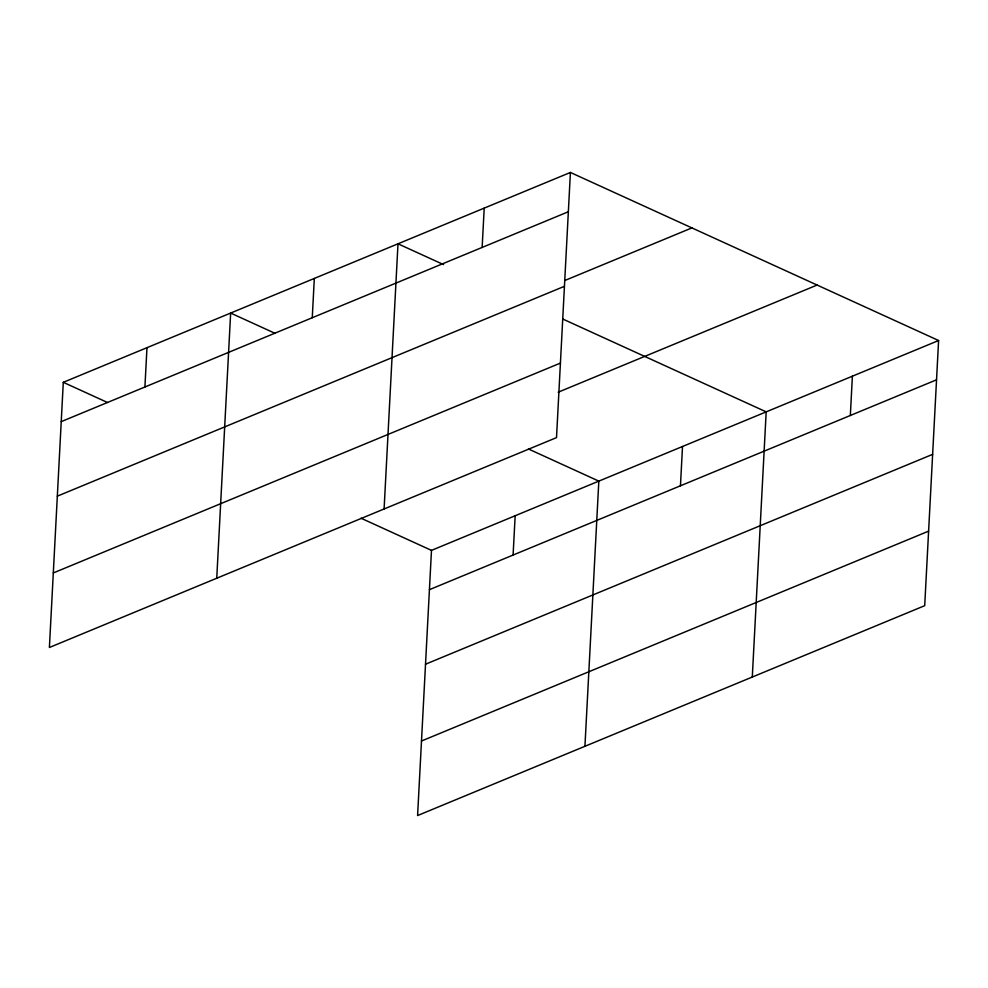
<?xml version="1.0" encoding="UTF-8"?>
<svg xmlns="http://www.w3.org/2000/svg" width="988" height="988" viewBox="0 0 988 988"><rect width="100%" height="100%" fill="white"/><g stroke="black" fill="none" stroke-linecap="round" stroke-linejoin="round"><path stroke-width="1.48" d="M570.409 172.455L63.294 382.319L49.4 647.486L556.516 437.622L570.409 172.455L938.6 340.514L924.706 605.681L417.591 815.545L431.484 550.378L938.6 340.514M144.915 387L146.977 347.69M216.743 578.239L230.649 313.06L274.825 333.228M312.257 317.741L314.32 278.431M384.097 508.981L397.991 243.801L443.563 264.599M482.144 247.432L484.206 208.135M513.093 555.058L515.156 515.748M584.933 746.298L598.827 481.119L528.419 448.972M680.448 485.8L682.51 446.49M752.288 677.039L766.182 411.86L562.617 318.951M850.335 415.491L852.385 376.181M61.231 421.629L568.347 211.753M564.716 280.555L691.909 227.907M57.329 496.161L564.444 286.298M53.303 572.954L560.418 363.09M558.171 392.211L817.101 285.05M429.422 589.675L936.538 379.812M425.519 664.22L932.635 454.356M421.493 741.012L928.609 531.149M63.294 382.319L107.482 402.486M361.065 518.231L431.484 550.378"/></g></svg>
